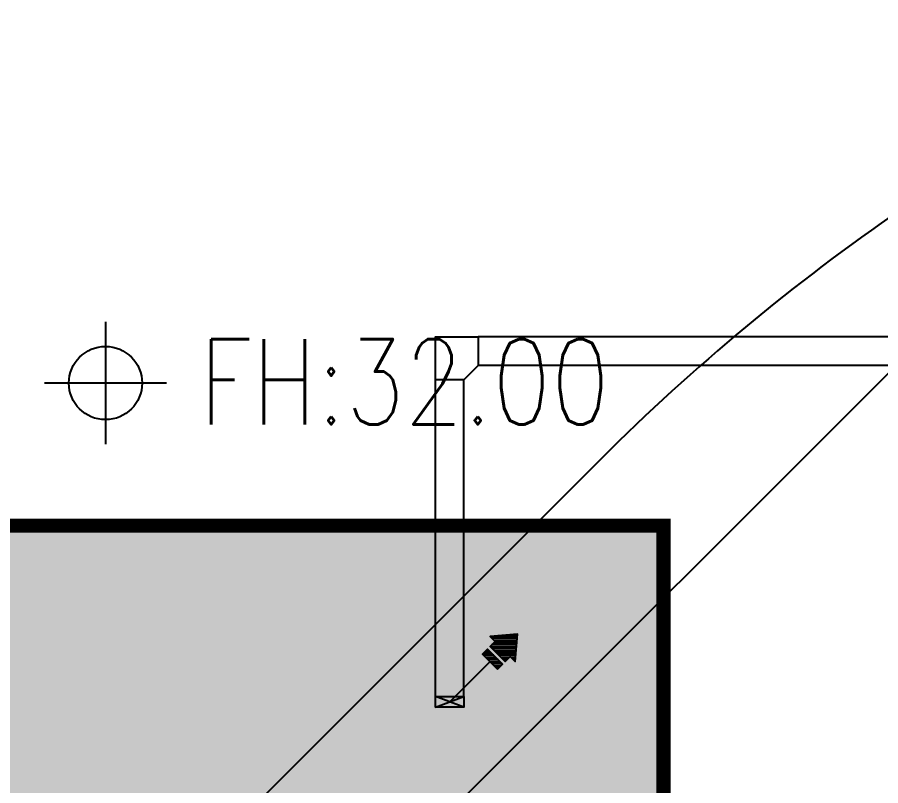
# Model space of a CAD drawing. Header units: millimetres. Extents: x 1145859089 to 1147511753, y -1047484727 to -1047247487.
# Drawn here: x 1145995020 to 1146007141, y -1047422421 to -1047411629 of the extents above; entities that cross this region are included whole.
import ezdxf
from ezdxf.xclip import XClip

# ---------------------------------------------------------------- set-up
doc = ezdxf.new("R2010")
doc.units = ezdxf.units.MM
doc.header["$LTSCALE"] = 100
doc.header["$MEASUREMENT"] = 0
doc.header["$XCLIPFRAME"] = 2
doc.layers.get('0').update_dxf_attribs({"linetype": 'CONTINUOUS'})
for name, color, linetype in [('0-BLOCK', 2, 'CONTINUOUS'), ('DUCT', 6, 'CONTINUOUS'), ('TRAY(전력용)', 1, 'CONTINUOUS'), ('XREF', 135, 'CONTINUOUS'), ('단지배치도$0$S240910', 33, 'CONTINUOUS'), ('단지배치도$0$W240910', 135, 'CONTINUOUS')]:
    doc.layers.add(name, color=color, linetype=linetype)
doc.styles.add('단지배치도$0$WS1', font='romans.shx', dxfattribs={"width": 0.8, "bigfont": 'whgtxt.shx'})

# ---------------------------------------------------------------- blocks, each defined once
blk = doc.blocks.new('단지배치도$0$zw$9902')
at = {"layer": '단지배치도$0$W240910'}
for p, q in [((74104, -40260, 0), (45683, -68681, 0)), ((58118, -44539), (58118, -46254)), ((58975, -45397), (57260, -45397)), ((65074, -46462, 0), (43925, -67611, 0))]:
    blk.add_line(p, q, dxfattribs=at)
blk.add_circle((58118, -45397), 514, dxfattribs=at)
blk.add_arc((86287, -67675, 0), 30000, 114.0243, 135, dxfattribs=at)
at = {"layer": '단지배치도$0$S240910', "style": '단지배치도$0$WS1', "width": 0.8}
blk.add_text('FH:32.00', height=1200, dxfattribs=at).set_placement((59435, -45979))
blk = doc.blocks.new('단지배치도')
blk.add_blockref('단지배치도$0$zw$9902', (141034, 142437))
blk = doc.blocks.new('A$C655F23E3')
at = {"layer": '0-BLOCK', "color": 5}
for p, q in [((2.68, 2.504), (1.428, 1.252)), ((2.583, 2.618), (1.45, 1.485)), ((2.778, 2.389), (1.64, 1.252)), ((2.875, 2.275), (1.75, 1.149)), ((2.973, 2.16), (1.75, 0.937)), ((3.071, 2.046), (1.775, 0.75)), ((3.168, 1.931), (1.987, 0.75)), ((3.266, 1.817), (2.199, 0.75)), ((3.363, 1.702), (2.411, 0.75)), ((3.461, 1.588), (2.623, 0.75)), ((3.559, 1.473), (3.334, 1.248)), ((3.656, 1.358), (3.546, 1.248)), ((3.25, 1.164), (2.836, 0.75)), ((3.25, 0.952), (3.048, 0.75)), ((2.161, 0.5), (1.75, 0.089)), ((1.949, 0.5), (1.75, 0.301)), ((2.373, 0.5), (1.873, 0)), ((2.586, 0.5), (2.086, 0)), ((2.798, 0.5), (2.298, 0)), ((3.01, 0.5), (2.51, 0)), ((3.222, 0.5), (2.722, 0)), ((3.25, 0.316), (2.934, 0)), ((3.25, 0.104), (3.146, 0))]:
    blk.add_line(p, q, dxfattribs=at)
for points in [[(1.75, 1.252), (1.75, 0.75), (3.25, 0.75), (3.25, 1.248), (3.75, 1.248), (2.5, 2.715), (1.25, 1.252)], [(3.25, 0), (3.25, 0.5), (1.75, 0.5), (1.75, 0)]]:
    blk.add_lwpolyline(points, close=True, dxfattribs=at)
blk = doc.blocks.new('A$C031F53A5')
at = {"layer": 'TRAY(전력용)'}
blk.add_line((0, 0), (-282.8, -282.8), dxfattribs=at)
at = {"layer": 'TRAY(전력용)', "linetype": 'Continuous', "ltscale": 2, "xscale": -100, "yscale": 100, "zscale": 100, "rotation": 134.9999999999999}
blk.add_blockref('A$C655F23E3', (-459.6, -106.1), dxfattribs=at)

msp = doc.modelspace()

# ---------------------------------------------------------------- hatches: boundary and pattern name
at = {"ltscale": 2}
h = msp.add_hatch(color=254, dxfattribs=at)
h.dxf.hatch_style = 1
h.paths.add_polyline_path([(1145990290.826505, -1047418769.30505), (1145990290.826505, -1047434769.30505), (1146004090.826505, -1047434769.30505), (1146004090.826505, -1047418769.30505)])

# ---------------------------------------------------------------- linework, layer by layer
at = {"color": 6, "const_width": 200, "elevation": 0}
msp.add_lwpolyline([(1145990290.826505, -1047418769.30505), (1146004090.826505, -1047418769.30505), (1146004090.826505, -1047434769.30505), (1145990290.826505, -1047434769.30505)], close=True, dxfattribs=at)
at = {"layer": 'DUCT'}
for p, q in [((1146015150.996482, -1047416119.305051, 0), (1146001490.826637, -1047416119.305051, 0)), ((1146015150.996483, -1047416519.305051, 0), (1146001490.826638, -1047416519.305051, 0)), ((1146000890.826638, -1047421169.304908, 0), (1146000890.82664, -1047416719.30505, 0)), ((1146001290.826638, -1047421169.304908, 0), (1146001290.826638, -1047416719.305049, 0)), ((1146001290.826638, -1047421319.304908, 0), (1146000890.826638, -1047421169.304908, 0)), ((1146000890.826638, -1047421319.304908, 0), (1146001290.826638, -1047421169.304908, 0))]:
    msp.add_line(p, q, dxfattribs=at)
at = {"layer": 'DUCT', "elevation": 0}
for points in [[(1146001290.826638, -1047416719.30505), (1146000890.826638, -1047416719.30505), (1146000890.826638, -1047416119.305051), (1146001490.826637, -1047416119.305049), (1146001490.826638, -1047416519.305049)], [(1146001290.826638, -1047421169.304908), (1146001290.826638, -1047421319.304908), (1146000890.826638, -1047421319.304908), (1146000890.826638, -1047421169.304908)]]:
    msp.add_lwpolyline(points, close=True, dxfattribs=at)

# ---------------------------------------------------------------- block references
at = {"layer": 'TRAY(전력용)', "xscale": -2, "yscale": 2, "zscale": 2, "rotation": 89.99999999665036}
msp.add_blockref('A$C031F53A5', (1146001090.797856, -1047421244.381659, 0), dxfattribs=at)
at = {"layer": 'XREF'}
ref = msp.add_blockref('단지배치도', (1145797106.633357, -1047513806.462535), dxfattribs=at)
XClip(ref).set_block_clipping_path([(72982.4064819524, 34919.7593965302), (360382.4067475507, 255319.7593436702)])

doc.saveas('drawing.dxf')
